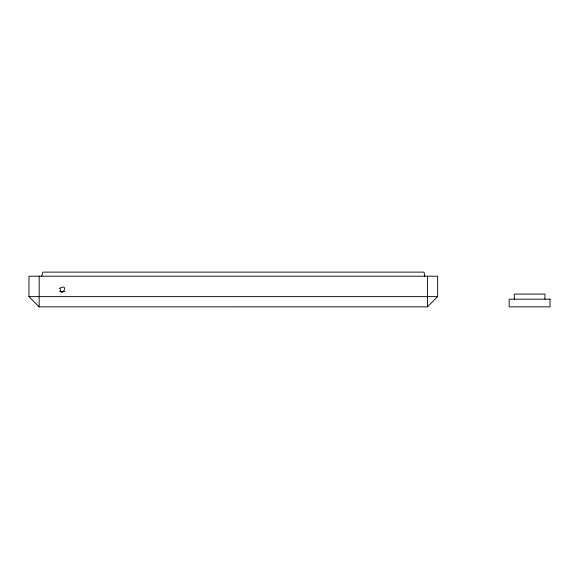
<?xml version="1.0" encoding="UTF-8"?>
<svg xmlns="http://www.w3.org/2000/svg" width="579" height="579" viewBox="0 0 579 579"><rect width="100%" height="100%" fill="white"/><g stroke="black" fill="none" stroke-linecap="round" stroke-linejoin="round"><path stroke-width="0.87" d="M41.731 276.197L42.882 272.116L424.002 272.116L424.892 276.197M427.44 306.848L437.659 296.636L437.659 276.197L28.95 276.197L28.95 296.636L39.169 306.856L427.44 306.848L427.44 276.197M59.55 291.526L64.899 291.526M28.95 296.636L437.659 296.636M544.933 299.191L544.933 294.081L514.297 294.081L514.297 299.191M39.169 276.197L39.169 306.848M59.955 288.204C60.715 299.944 69.893 282.653 59.955 288.204M550.05 299.191L509.18 299.191L509.18 306.848L550.05 306.848L550.05 299.191"/></g></svg>
